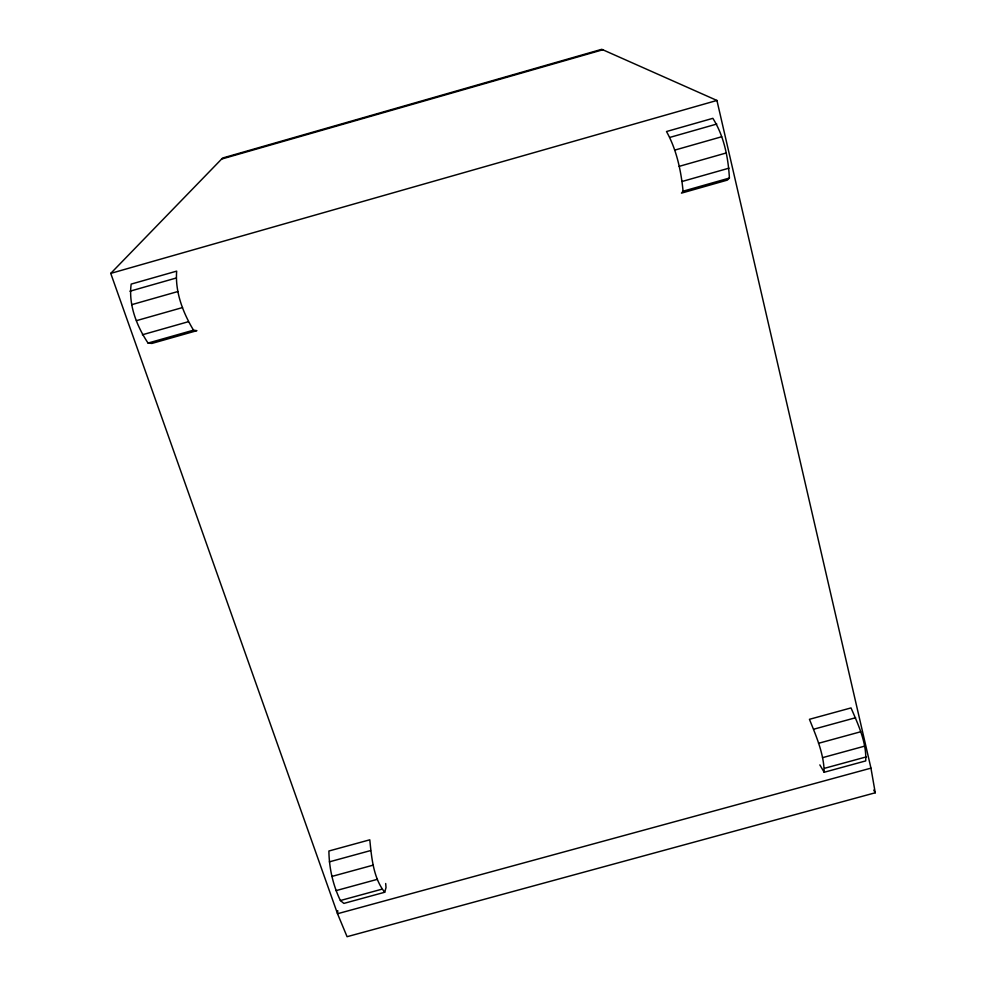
<?xml version="1.0" encoding="UTF-8"?>
<svg xmlns="http://www.w3.org/2000/svg" width="986" height="986" viewBox="0 0 986 986"><rect width="100%" height="100%" fill="white"/><g stroke="black" fill="none" stroke-linecap="round" stroke-linejoin="round"><path stroke-width="1.48" d="M337.754 910.657L337.52 913.726L347.072 936.7L875.248 792.781L870.958 768.143L716.933 100.449L601.768 49.3L222.614 158.019L110.752 273.381L337.52 913.726L870.958 768.143M824.173 772.26C823.976 753.945 816.211 736.172 809.444 719.312L851.017 707.923C858.214 724.525 866.669 742.594 865.72 760.909L824.173 772.26L819.847 764.902M193.515 330.162C182.952 312.759 174.941 291.683 176.679 271.125L131.187 284.091C128.316 304.588 136.758 326.156 148.048 343.066L151.881 343.436L196.892 330.667L193.515 330.162L148.048 343.066M384.713 892.256C373.324 878.008 371.599 857.561 369.787 839.813L328.905 851.004C329.09 868.062 333.009 885.157 340.38 900.538L343.868 903.41L384.713 892.256L386.007 887.597L385.686 883.518M683.076 191.198L681.474 193.133L727.335 180.118L729.406 178.047C728.26 157.513 723.958 135.858 712.853 118.332L666.499 131.532C676.581 149.613 681.055 170.714 683.076 191.198L729.406 178.047M221.603 159.066L602.803 49.768M110.752 273.381L716.933 100.449M129.918 291.215L175.816 278.138M669.999 137.362L716.773 124.039M131.828 304.637L177.961 291.511M674.658 150.143L721.666 136.758M136.413 320.66L182.533 307.558M679.157 166.363L726.164 152.99M142.378 334.772L188.252 321.744M682.238 181.436L728.999 168.162M329.349 861.863L370.539 850.585M813.721 729.209L855.614 717.734M331.937 876.418L373.324 865.104M818.528 743.296L860.618 731.785M336.004 890.641L377.379 879.327M822.521 757.667L864.599 746.155M340.38 900.538L381.557 889.286M824.579 768.279L866.472 756.841M873.744 790.106L875.248 792.781"/></g></svg>
